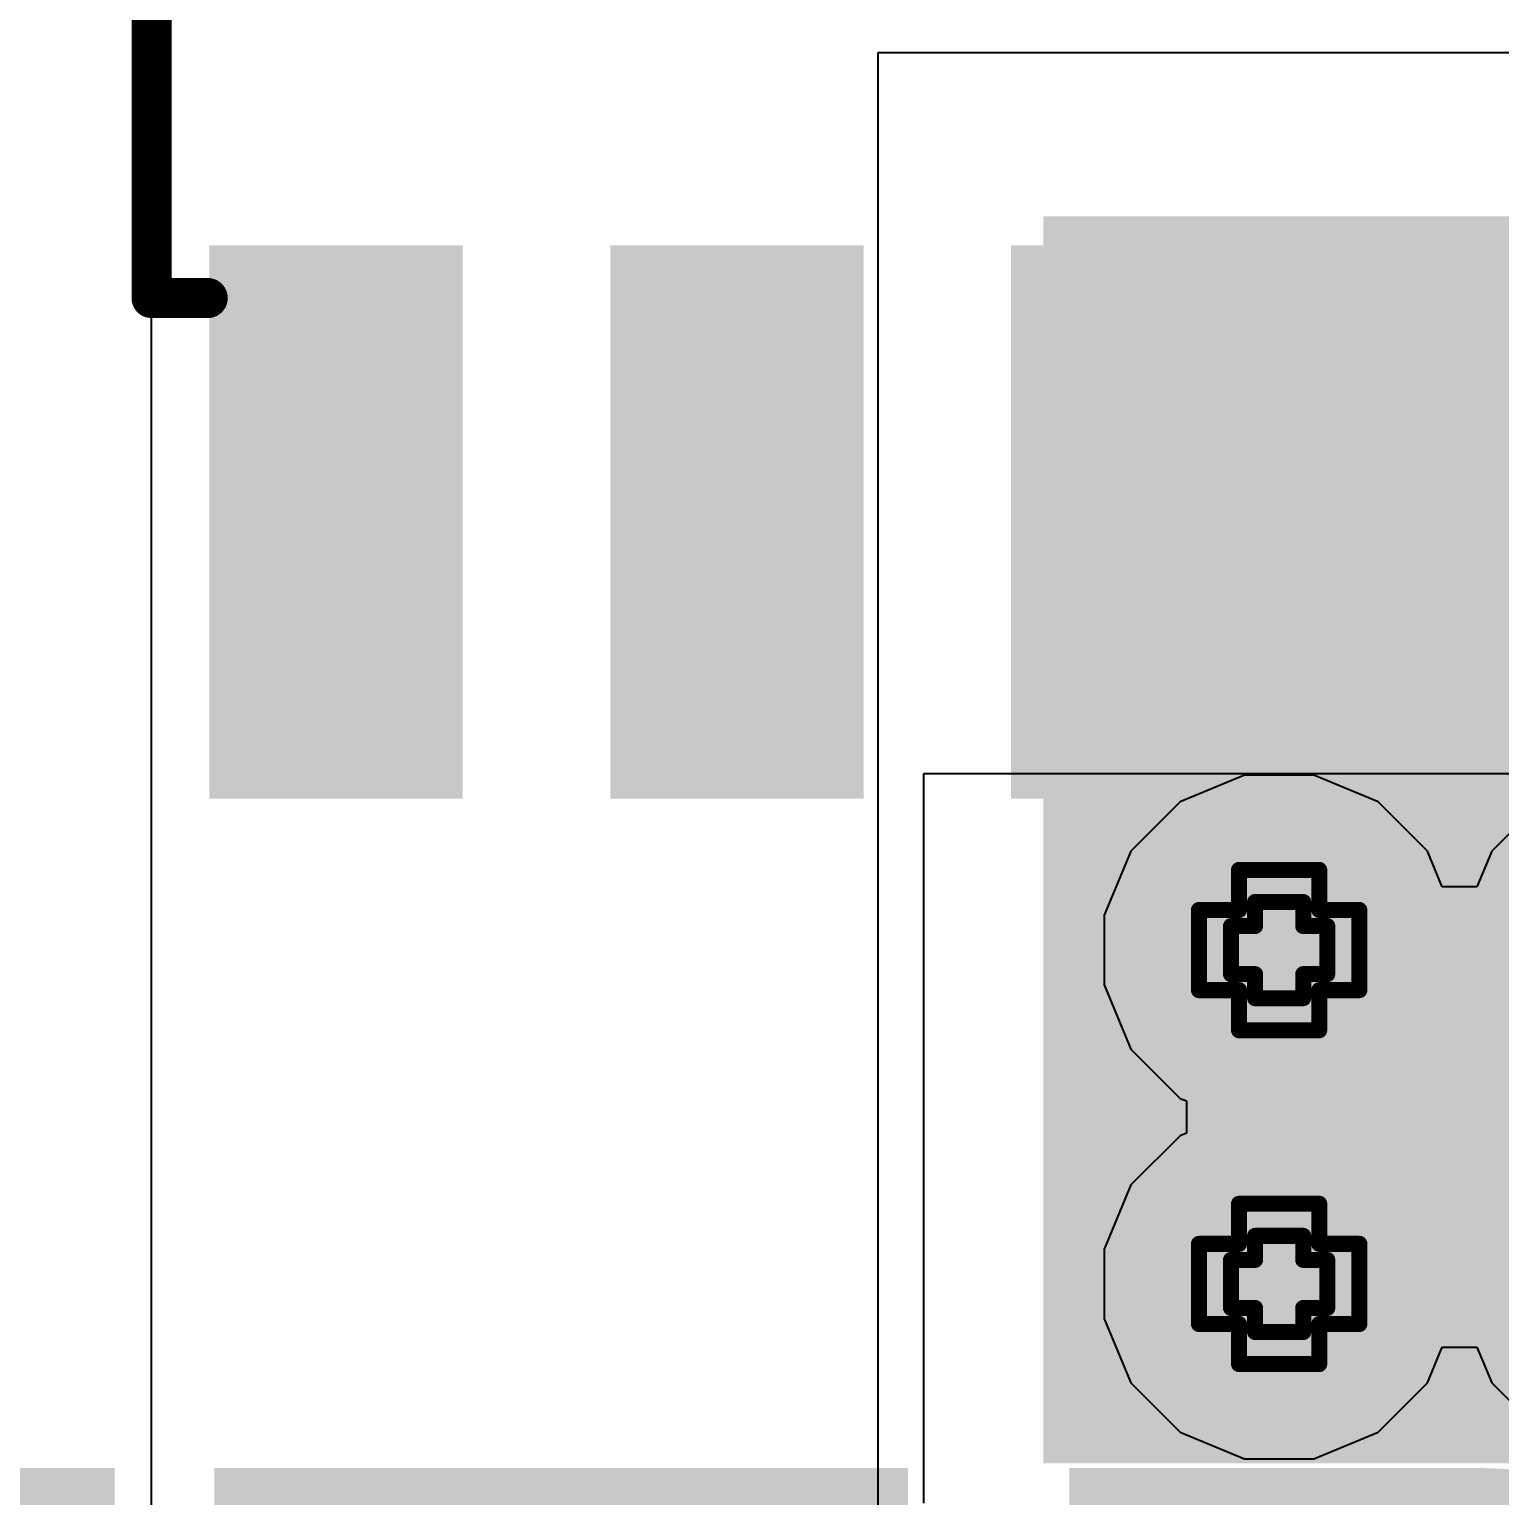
# Model space of a CAD drawing. Header units: inches. Extents: x -4 to 5258, y -4 to 5281.
# Drawn here: x 59.469 to 64.126, y 11.053 to 15.699 of the extents above; entities that cross this region are included whole.
import ezdxf

# ---------------------------------------------------------------- set-up
doc = ezdxf.new("R2010")
doc.units = ezdxf.units.IN
for name, color, linetype in [('Bottom Layer', 5, 'Continuous'), ('Bottom Solder', 6, 'Continuous'), ('Drill Drawing', 1, 'Continuous'), ('Layer 1', 16, 'Continuous'), ('Layer 2', 76, 'Continuous'), ('Top Layer', 1, 'Continuous'), ('Top Overlay', 2, 'Continuous'), ('Top Paste', 8, 'Continuous'), ('Top Solder', 216, 'Continuous'), ('Via Holes', 16, 'Continuous')]:
    doc.layers.add(name, color=color, linetype=linetype)
doc.styles.add('Arial Black_Bold', font='', dxfattribs={"height": 0.2})
doc.styles.get('Arial Black_Bold').set_extended_font_data('Arial Black', bold=True)

# ---------------------------------------------------------------- blocks, each defined once
blk = doc.blocks.new('SOIC_8_19')
at = {"layer": 'Top Layer'}
for points in [[(3.475, 2.205), (3.475, 1.605), (1.925, 1.605), (1.925, 2.205)], [(3.475, 0.935), (3.475, 0.335), (1.925, 0.335), (1.925, 0.935)], [(3.475, -0.335), (3.475, -0.935), (1.925, -0.935), (1.925, -0.335)], [(3.475, -1.605), (3.475, -2.205), (1.925, -2.205), (1.925, -1.605)]]:
    blk.add_hatch(color=1, dxfattribs=at).paths.add_polyline_path(points)
at = {"layer": 'Top Paste'}
for points in [[(3.475, 2.205), (3.475, 1.605), (1.925, 1.605), (1.925, 2.205)], [(3.475, 0.935), (3.475, 0.335), (1.925, 0.335), (1.925, 0.935)], [(3.475, -0.335), (3.475, -0.935), (1.925, -0.935), (1.925, -0.335)], [(3.475, -1.605), (3.475, -2.205), (1.925, -2.205), (1.925, -1.605)]]:
    blk.add_hatch(color=8, dxfattribs=at).paths.add_polyline_path(points)
at = {"layer": 'Top Solder'}
for points in [[(3.5766, 2.3066), (3.5766, 1.5034), (1.8234, 1.5034), (1.8234, 2.3066)], [(3.5766, 1.0366), (3.5766, 0.2334), (1.8234, 0.2334), (1.8234, 1.0366)], [(3.5766, -0.2334), (3.5766, -1.0366), (1.8234, -1.0366), (1.8234, -0.2334)], [(3.5766, -1.5034), (3.5766, -2.3066), (1.8234, -2.3066), (1.8234, -1.5034)]]:
    blk.add_hatch(color=216, dxfattribs=at).paths.add_polyline_path(points)
at = {"layer": 'Top Overlay'}
for points in [[(1.9906, -2.4892, 0.127, 0.127, 0), (1.9906, -2.3114, 0.127, 0.127, 0)], [(1.9906, -2.4892, 0.127, 0.127, 0), (-1.9906, -2.4892, 0.127, 0.127, 0)]]:
    blk.add_lwpolyline(points, format="xyseb", dxfattribs=at)
for points in [[(1.9588, -2.3114, 0.0635, 0.0635, 1), (2.0223, -2.3114, 0.0635, 0.0635, 1)], [(1.9588, -2.4892, 0.0635, 0.0635, 1), (2.0223, -2.4892, 0.0635, 0.0635, 1)], [(1.9588, -2.4892, 0.0635, 0.0635, 1), (2.0223, -2.4892, 0.0635, 0.0635, 1)]]:
    blk.add_lwpolyline(points, format="xyseb", close=True, dxfattribs=at)

msp = doc.modelspace()

# ---------------------------------------------------------------- hatches: boundary and pattern name
at = {"layer": 'Bottom Layer'}
h = msp.add_hatch(color=5, dxfattribs=at)
edge = h.paths.add_edge_path()
edge.add_arc((63.4277, 12.7815), 0.3, 0, 360)
h = msp.add_hatch(color=5, dxfattribs=at)
edge = h.paths.add_edge_path()
edge.add_arc((63.4277, 11.7238), 0.3, 0, 360)
at = {"layer": 'Bottom Solder'}
h = msp.add_hatch(color=6, dxfattribs=at)
edge = h.paths.add_edge_path()
edge.add_arc((63.4277, 12.7815), 0.4016, 0, 360)
h = msp.add_hatch(color=6, dxfattribs=at)
edge = h.paths.add_edge_path()
edge.add_arc((63.4277, 11.7238), 0.4016, 0, 360)
at = {"layer": 'Layer 1'}
h = msp.add_hatch(color=16, dxfattribs=at)
edge = h.paths.add_edge_path()
edge.add_arc((63.4277, 12.7815), 0.3, 0, 360)
h = msp.add_hatch(color=16, dxfattribs=at)
edge = h.paths.add_edge_path()
edge.add_arc((63.4277, 11.7238), 0.3, 0, 360)
at = {"layer": 'Layer 2'}
h = msp.add_hatch(color=76, dxfattribs=at)
edge = h.paths.add_edge_path()
edge.add_arc((63.4277, 12.7815), 0.3, 0, 360)
h = msp.add_hatch(color=76, dxfattribs=at)
edge = h.paths.add_edge_path()
edge.add_arc((63.4277, 11.7238), 0.3, 0, 360)
at = {"layer": 'Top Layer'}
msp.add_hatch(color=1, dxfattribs=at).paths.add_polyline_path([(62.6805, 11.1559), (67.5712, 11.1559), (67.5712, 15.1066), (62.6805, 15.1066)])
h = msp.add_hatch(color=1, dxfattribs=at)
edge = h.paths.add_edge_path()
edge.add_arc((63.4277, 12.7815), 0.3, 0, 360)
h = msp.add_hatch(color=1, dxfattribs=at)
edge = h.paths.add_edge_path()
edge.add_arc((63.4277, 11.7238), 0.3, 0, 360)
at = {"layer": 'Top Solder'}
h = msp.add_hatch(color=216, dxfattribs=at)
edge = h.paths.add_edge_path()
edge.add_arc((63.4277, 12.7815), 0.4016, 0, 360)
h = msp.add_hatch(color=216, dxfattribs=at)
edge = h.paths.add_edge_path()
edge.add_arc((63.4277, 11.7238), 0.4016, 0, 360)
at = {"layer": 'Via Holes'}
h = msp.add_hatch(color=7, dxfattribs=at)
edge = h.paths.add_edge_path()
edge.add_arc((63.4277, 12.7815), 0.15, 0, 360)
h = msp.add_hatch(color=7, dxfattribs=at)
edge = h.paths.add_edge_path()
edge.add_arc((63.4277, 11.7238), 0.15, 0, 360)

# ---------------------------------------------------------------- linework, layer by layer
at = {"layer": 'Drill Drawing'}
for points in [[(63.3007, 12.9085, 0.0508, 0.0508, 0), (63.3007, 13.0355, 0.0508, 0.0508, 0)], [(63.3007, 13.0355, 0.0508, 0.0508, 0), (63.5547, 13.0355, 0.0508, 0.0508, 0)], [(63.5547, 12.9085, 0.0508, 0.0508, 0), (63.5547, 13.0355, 0.0508, 0.0508, 0)], [(63.3515, 12.8577, 0.0508, 0.0508, 0), (63.3515, 12.9339, 0.0508, 0.0508, 0)], [(63.3515, 12.9339, 0.0508, 0.0508, 0), (63.5039, 12.9339, 0.0508, 0.0508, 0)], [(63.5039, 12.8577, 0.0508, 0.0508, 0), (63.5039, 12.9339, 0.0508, 0.0508, 0)], [(63.1737, 12.6545, 0.0508, 0.0508, 0), (63.1737, 12.9085, 0.0508, 0.0508, 0)], [(63.1737, 12.9085, 0.0508, 0.0508, 0), (63.3007, 12.9085, 0.0508, 0.0508, 0)], [(63.5547, 12.9085, 0.0508, 0.0508, 0), (63.6817, 12.9085, 0.0508, 0.0508, 0)], [(63.6817, 12.6545, 0.0508, 0.0508, 0), (63.6817, 12.9085, 0.0508, 0.0508, 0)], [(63.2753, 12.7053, 0.0508, 0.0508, 0), (63.2753, 12.8577, 0.0508, 0.0508, 0)], [(63.2753, 12.8577, 0.0508, 0.0508, 0), (63.3515, 12.8577, 0.0508, 0.0508, 0)], [(63.5039, 12.8577, 0.0508, 0.0508, 0), (63.5801, 12.8577, 0.0508, 0.0508, 0)], [(63.5801, 12.7053, 0.0508, 0.0508, 0), (63.5801, 12.8577, 0.0508, 0.0508, 0)], [(63.2753, 12.7053, 0.0508, 0.0508, 0), (63.3515, 12.7053, 0.0508, 0.0508, 0)], [(63.3515, 12.6291, 0.0508, 0.0508, 0), (63.3515, 12.7053, 0.0508, 0.0508, 0)], [(63.5039, 12.7053, 0.0508, 0.0508, 0), (63.5801, 12.7053, 0.0508, 0.0508, 0)], [(63.5039, 12.6291, 0.0508, 0.0508, 0), (63.5039, 12.7053, 0.0508, 0.0508, 0)], [(63.1737, 12.6545, 0.0508, 0.0508, 0), (63.3007, 12.6545, 0.0508, 0.0508, 0)], [(63.3007, 12.5275, 0.0508, 0.0508, 0), (63.3007, 12.6545, 0.0508, 0.0508, 0)], [(63.5547, 12.6545, 0.0508, 0.0508, 0), (63.6817, 12.6545, 0.0508, 0.0508, 0)], [(63.5547, 12.5275, 0.0508, 0.0508, 0), (63.5547, 12.6545, 0.0508, 0.0508, 0)], [(63.3515, 12.6291, 0.0508, 0.0508, 0), (63.5039, 12.6291, 0.0508, 0.0508, 0)], [(63.3007, 12.5275, 0.0508, 0.0508, 0), (63.5547, 12.5275, 0.0508, 0.0508, 0)], [(63.3007, 11.8508, 0.0508, 0.0508, 0), (63.3007, 11.9778, 0.0508, 0.0508, 0)], [(63.3007, 11.9778, 0.0508, 0.0508, 0), (63.5547, 11.9778, 0.0508, 0.0508, 0)], [(63.5547, 11.8508, 0.0508, 0.0508, 0), (63.5547, 11.9778, 0.0508, 0.0508, 0)], [(63.1737, 11.5968, 0.0508, 0.0508, 0), (63.1737, 11.8508, 0.0508, 0.0508, 0)], [(63.1737, 11.8508, 0.0508, 0.0508, 0), (63.3007, 11.8508, 0.0508, 0.0508, 0)], [(63.3515, 11.8, 0.0508, 0.0508, 0), (63.3515, 11.8762, 0.0508, 0.0508, 0)], [(63.3515, 11.8762, 0.0508, 0.0508, 0), (63.5039, 11.8762, 0.0508, 0.0508, 0)], [(63.5039, 11.8, 0.0508, 0.0508, 0), (63.5039, 11.8762, 0.0508, 0.0508, 0)], [(63.5547, 11.8508, 0.0508, 0.0508, 0), (63.6817, 11.8508, 0.0508, 0.0508, 0)], [(63.6817, 11.5968, 0.0508, 0.0508, 0), (63.6817, 11.8508, 0.0508, 0.0508, 0)], [(63.2753, 11.6476, 0.0508, 0.0508, 0), (63.2753, 11.8, 0.0508, 0.0508, 0)], [(63.2753, 11.8, 0.0508, 0.0508, 0), (63.3515, 11.8, 0.0508, 0.0508, 0)], [(63.5039, 11.8, 0.0508, 0.0508, 0), (63.5801, 11.8, 0.0508, 0.0508, 0)], [(63.5801, 11.6476, 0.0508, 0.0508, 0), (63.5801, 11.8, 0.0508, 0.0508, 0)], [(63.2753, 11.6476, 0.0508, 0.0508, 0), (63.3515, 11.6476, 0.0508, 0.0508, 0)], [(63.3515, 11.5714, 0.0508, 0.0508, 0), (63.3515, 11.6476, 0.0508, 0.0508, 0)], [(63.5039, 11.6476, 0.0508, 0.0508, 0), (63.5801, 11.6476, 0.0508, 0.0508, 0)], [(63.5039, 11.5714, 0.0508, 0.0508, 0), (63.5039, 11.6476, 0.0508, 0.0508, 0)], [(63.1737, 11.5968, 0.0508, 0.0508, 0), (63.3007, 11.5968, 0.0508, 0.0508, 0)], [(63.3007, 11.4698, 0.0508, 0.0508, 0), (63.3007, 11.5968, 0.0508, 0.0508, 0)], [(63.3515, 11.5714, 0.0508, 0.0508, 0), (63.5039, 11.5714, 0.0508, 0.0508, 0)], [(63.5547, 11.5968, 0.0508, 0.0508, 0), (63.6817, 11.5968, 0.0508, 0.0508, 0)], [(63.5547, 11.4698, 0.0508, 0.0508, 0), (63.5547, 11.5968, 0.0508, 0.0508, 0)], [(63.3007, 11.4698, 0.0508, 0.0508, 0), (63.5547, 11.4698, 0.0508, 0.0508, 0)]]:
    msp.add_lwpolyline(points, format="xyseb", dxfattribs=at)
for points in [[(63.288, 13.0355, 0.0254, 0.0254, 1), (63.3134, 13.0355, 0.0254, 0.0254, 1)], [(63.288, 13.0355, 0.0254, 0.0254, 1), (63.3134, 13.0355, 0.0254, 0.0254, 1)], [(63.542, 13.0355, 0.0254, 0.0254, 1), (63.5674, 13.0355, 0.0254, 0.0254, 1)], [(63.542, 13.0355, 0.0254, 0.0254, 1), (63.5674, 13.0355, 0.0254, 0.0254, 1)], [(63.3388, 12.9339, 0.0254, 0.0254, 1), (63.3642, 12.9339, 0.0254, 0.0254, 1)], [(63.3388, 12.9339, 0.0254, 0.0254, 1), (63.3642, 12.9339, 0.0254, 0.0254, 1)], [(63.4912, 12.9339, 0.0254, 0.0254, 1), (63.5166, 12.9339, 0.0254, 0.0254, 1)], [(63.4912, 12.9339, 0.0254, 0.0254, 1), (63.5166, 12.9339, 0.0254, 0.0254, 1)], [(63.161, 12.9085, 0.0254, 0.0254, 1), (63.1864, 12.9085, 0.0254, 0.0254, 1)], [(63.161, 12.9085, 0.0254, 0.0254, 1), (63.1864, 12.9085, 0.0254, 0.0254, 1)], [(63.288, 12.9085, 0.0254, 0.0254, 1), (63.3134, 12.9085, 0.0254, 0.0254, 1)], [(63.288, 12.9085, 0.0254, 0.0254, 1), (63.3134, 12.9085, 0.0254, 0.0254, 1)], [(63.542, 12.9085, 0.0254, 0.0254, 1), (63.5674, 12.9085, 0.0254, 0.0254, 1)], [(63.542, 12.9085, 0.0254, 0.0254, 1), (63.5674, 12.9085, 0.0254, 0.0254, 1)], [(63.669, 12.9085, 0.0254, 0.0254, 1), (63.6944, 12.9085, 0.0254, 0.0254, 1)], [(63.669, 12.9085, 0.0254, 0.0254, 1), (63.6944, 12.9085, 0.0254, 0.0254, 1)], [(63.2626, 12.8577, 0.0254, 0.0254, 1), (63.288, 12.8577, 0.0254, 0.0254, 1)], [(63.2626, 12.8577, 0.0254, 0.0254, 1), (63.288, 12.8577, 0.0254, 0.0254, 1)], [(63.3388, 12.8577, 0.0254, 0.0254, 1), (63.3642, 12.8577, 0.0254, 0.0254, 1)], [(63.3388, 12.8577, 0.0254, 0.0254, 1), (63.3642, 12.8577, 0.0254, 0.0254, 1)], [(63.4912, 12.8577, 0.0254, 0.0254, 1), (63.5166, 12.8577, 0.0254, 0.0254, 1)], [(63.4912, 12.8577, 0.0254, 0.0254, 1), (63.5166, 12.8577, 0.0254, 0.0254, 1)], [(63.5674, 12.8577, 0.0254, 0.0254, 1), (63.5928, 12.8577, 0.0254, 0.0254, 1)], [(63.5674, 12.8577, 0.0254, 0.0254, 1), (63.5928, 12.8577, 0.0254, 0.0254, 1)], [(63.2626, 12.7053, 0.0254, 0.0254, 1), (63.288, 12.7053, 0.0254, 0.0254, 1)], [(63.2626, 12.7053, 0.0254, 0.0254, 1), (63.288, 12.7053, 0.0254, 0.0254, 1)], [(63.3388, 12.7053, 0.0254, 0.0254, 1), (63.3642, 12.7053, 0.0254, 0.0254, 1)], [(63.3388, 12.7053, 0.0254, 0.0254, 1), (63.3642, 12.7053, 0.0254, 0.0254, 1)], [(63.4912, 12.7053, 0.0254, 0.0254, 1), (63.5166, 12.7053, 0.0254, 0.0254, 1)], [(63.4912, 12.7053, 0.0254, 0.0254, 1), (63.5166, 12.7053, 0.0254, 0.0254, 1)], [(63.5674, 12.7053, 0.0254, 0.0254, 1), (63.5928, 12.7053, 0.0254, 0.0254, 1)], [(63.5674, 12.7053, 0.0254, 0.0254, 1), (63.5928, 12.7053, 0.0254, 0.0254, 1)], [(63.161, 12.6545, 0.0254, 0.0254, 1), (63.1864, 12.6545, 0.0254, 0.0254, 1)], [(63.161, 12.6545, 0.0254, 0.0254, 1), (63.1864, 12.6545, 0.0254, 0.0254, 1)], [(63.288, 12.6545, 0.0254, 0.0254, 1), (63.3134, 12.6545, 0.0254, 0.0254, 1)], [(63.288, 12.6545, 0.0254, 0.0254, 1), (63.3134, 12.6545, 0.0254, 0.0254, 1)], [(63.542, 12.6545, 0.0254, 0.0254, 1), (63.5674, 12.6545, 0.0254, 0.0254, 1)], [(63.542, 12.6545, 0.0254, 0.0254, 1), (63.5674, 12.6545, 0.0254, 0.0254, 1)], [(63.669, 12.6545, 0.0254, 0.0254, 1), (63.6944, 12.6545, 0.0254, 0.0254, 1)], [(63.669, 12.6545, 0.0254, 0.0254, 1), (63.6944, 12.6545, 0.0254, 0.0254, 1)], [(63.3388, 12.6291, 0.0254, 0.0254, 1), (63.3642, 12.6291, 0.0254, 0.0254, 1)], [(63.3388, 12.6291, 0.0254, 0.0254, 1), (63.3642, 12.6291, 0.0254, 0.0254, 1)], [(63.4912, 12.6291, 0.0254, 0.0254, 1), (63.5166, 12.6291, 0.0254, 0.0254, 1)], [(63.4912, 12.6291, 0.0254, 0.0254, 1), (63.5166, 12.6291, 0.0254, 0.0254, 1)], [(63.288, 12.5275, 0.0254, 0.0254, 1), (63.3134, 12.5275, 0.0254, 0.0254, 1)], [(63.288, 12.5275, 0.0254, 0.0254, 1), (63.3134, 12.5275, 0.0254, 0.0254, 1)], [(63.542, 12.5275, 0.0254, 0.0254, 1), (63.5674, 12.5275, 0.0254, 0.0254, 1)], [(63.542, 12.5275, 0.0254, 0.0254, 1), (63.5674, 12.5275, 0.0254, 0.0254, 1)], [(63.288, 11.9778, 0.0254, 0.0254, 1), (63.3134, 11.9778, 0.0254, 0.0254, 1)], [(63.288, 11.9778, 0.0254, 0.0254, 1), (63.3134, 11.9778, 0.0254, 0.0254, 1)], [(63.542, 11.9778, 0.0254, 0.0254, 1), (63.5674, 11.9778, 0.0254, 0.0254, 1)], [(63.542, 11.9778, 0.0254, 0.0254, 1), (63.5674, 11.9778, 0.0254, 0.0254, 1)], [(63.161, 11.8508, 0.0254, 0.0254, 1), (63.1864, 11.8508, 0.0254, 0.0254, 1)], [(63.161, 11.8508, 0.0254, 0.0254, 1), (63.1864, 11.8508, 0.0254, 0.0254, 1)], [(63.288, 11.8508, 0.0254, 0.0254, 1), (63.3134, 11.8508, 0.0254, 0.0254, 1)], [(63.288, 11.8508, 0.0254, 0.0254, 1), (63.3134, 11.8508, 0.0254, 0.0254, 1)], [(63.3388, 11.8762, 0.0254, 0.0254, 1), (63.3642, 11.8762, 0.0254, 0.0254, 1)], [(63.3388, 11.8762, 0.0254, 0.0254, 1), (63.3642, 11.8762, 0.0254, 0.0254, 1)], [(63.4912, 11.8762, 0.0254, 0.0254, 1), (63.5166, 11.8762, 0.0254, 0.0254, 1)], [(63.4912, 11.8762, 0.0254, 0.0254, 1), (63.5166, 11.8762, 0.0254, 0.0254, 1)], [(63.542, 11.8508, 0.0254, 0.0254, 1), (63.5674, 11.8508, 0.0254, 0.0254, 1)], [(63.542, 11.8508, 0.0254, 0.0254, 1), (63.5674, 11.8508, 0.0254, 0.0254, 1)], [(63.669, 11.8508, 0.0254, 0.0254, 1), (63.6944, 11.8508, 0.0254, 0.0254, 1)], [(63.669, 11.8508, 0.0254, 0.0254, 1), (63.6944, 11.8508, 0.0254, 0.0254, 1)], [(63.2626, 11.8, 0.0254, 0.0254, 1), (63.288, 11.8, 0.0254, 0.0254, 1)], [(63.2626, 11.8, 0.0254, 0.0254, 1), (63.288, 11.8, 0.0254, 0.0254, 1)], [(63.3388, 11.8, 0.0254, 0.0254, 1), (63.3642, 11.8, 0.0254, 0.0254, 1)], [(63.3388, 11.8, 0.0254, 0.0254, 1), (63.3642, 11.8, 0.0254, 0.0254, 1)], [(63.4912, 11.8, 0.0254, 0.0254, 1), (63.5166, 11.8, 0.0254, 0.0254, 1)], [(63.4912, 11.8, 0.0254, 0.0254, 1), (63.5166, 11.8, 0.0254, 0.0254, 1)], [(63.5674, 11.8, 0.0254, 0.0254, 1), (63.5928, 11.8, 0.0254, 0.0254, 1)], [(63.5674, 11.8, 0.0254, 0.0254, 1), (63.5928, 11.8, 0.0254, 0.0254, 1)], [(63.2626, 11.6476, 0.0254, 0.0254, 1), (63.288, 11.6476, 0.0254, 0.0254, 1)], [(63.2626, 11.6476, 0.0254, 0.0254, 1), (63.288, 11.6476, 0.0254, 0.0254, 1)], [(63.3388, 11.6476, 0.0254, 0.0254, 1), (63.3642, 11.6476, 0.0254, 0.0254, 1)], [(63.3388, 11.6476, 0.0254, 0.0254, 1), (63.3642, 11.6476, 0.0254, 0.0254, 1)], [(63.4912, 11.6476, 0.0254, 0.0254, 1), (63.5166, 11.6476, 0.0254, 0.0254, 1)], [(63.4912, 11.6476, 0.0254, 0.0254, 1), (63.5166, 11.6476, 0.0254, 0.0254, 1)], [(63.5674, 11.6476, 0.0254, 0.0254, 1), (63.5928, 11.6476, 0.0254, 0.0254, 1)], [(63.5674, 11.6476, 0.0254, 0.0254, 1), (63.5928, 11.6476, 0.0254, 0.0254, 1)], [(63.161, 11.5968, 0.0254, 0.0254, 1), (63.1864, 11.5968, 0.0254, 0.0254, 1)], [(63.161, 11.5968, 0.0254, 0.0254, 1), (63.1864, 11.5968, 0.0254, 0.0254, 1)], [(63.288, 11.5968, 0.0254, 0.0254, 1), (63.3134, 11.5968, 0.0254, 0.0254, 1)], [(63.288, 11.5968, 0.0254, 0.0254, 1), (63.3134, 11.5968, 0.0254, 0.0254, 1)], [(63.3388, 11.5714, 0.0254, 0.0254, 1), (63.3642, 11.5714, 0.0254, 0.0254, 1)], [(63.3388, 11.5714, 0.0254, 0.0254, 1), (63.3642, 11.5714, 0.0254, 0.0254, 1)], [(63.4912, 11.5714, 0.0254, 0.0254, 1), (63.5166, 11.5714, 0.0254, 0.0254, 1)], [(63.4912, 11.5714, 0.0254, 0.0254, 1), (63.5166, 11.5714, 0.0254, 0.0254, 1)], [(63.542, 11.5968, 0.0254, 0.0254, 1), (63.5674, 11.5968, 0.0254, 0.0254, 1)], [(63.542, 11.5968, 0.0254, 0.0254, 1), (63.5674, 11.5968, 0.0254, 0.0254, 1)], [(63.669, 11.5968, 0.0254, 0.0254, 1), (63.6944, 11.5968, 0.0254, 0.0254, 1)], [(63.669, 11.5968, 0.0254, 0.0254, 1), (63.6944, 11.5968, 0.0254, 0.0254, 1)], [(63.288, 11.4698, 0.0254, 0.0254, 1), (63.3134, 11.4698, 0.0254, 0.0254, 1)], [(63.288, 11.4698, 0.0254, 0.0254, 1), (63.3134, 11.4698, 0.0254, 0.0254, 1)], [(63.542, 11.4698, 0.0254, 0.0254, 1), (63.5674, 11.4698, 0.0254, 0.0254, 1)], [(63.542, 11.4698, 0.0254, 0.0254, 1), (63.5674, 11.4698, 0.0254, 0.0254, 1)]]:
    msp.add_lwpolyline(points, format="xyseb", close=True, dxfattribs=at)
at = {"layer": 'Layer 1'}
for p, q in [((63.3175, 13.3355), (63.1138, 13.2511)), ((63.5379, 13.3355), (63.3175, 13.3355)), ((63.7415, 13.2511), (63.5379, 13.3355)), ((63.1138, 13.2511), (62.958, 13.0953)), ((63.8973, 13.0953), (63.7415, 13.2511)), ((64.2568, 13.2511), (64.101, 13.0953)), ((62.958, 13.0953), (62.8737, 12.8917)), ((63.9442, 12.9822), (63.8973, 13.0953)), ((64.101, 13.0953), (64.0541, 12.9822)), ((64.0541, 12.9822), (63.9442, 12.9822)), ((62.8737, 12.8917), (62.8737, 12.6713)), ((62.8737, 12.6713), (62.958, 12.4677)), ((62.958, 12.4677), (63.1138, 12.3118)), ((63.1138, 12.3118), (63.1341, 12.3034)), ((63.1341, 12.3034), (63.1341, 12.2018)), ((63.1341, 12.2018), (63.1138, 12.1935)), ((63.1138, 12.1935), (62.958, 12.0376)), ((62.958, 12.0376), (62.8737, 11.834)), ((62.8737, 11.834), (62.8737, 11.6136)), ((62.8737, 11.6136), (62.958, 11.41)), ((63.8973, 11.41), (63.9442, 11.5231)), ((63.9442, 11.5231), (64.0541, 11.5231)), ((64.0541, 11.5231), (64.101, 11.41)), ((62.958, 11.41), (63.1138, 11.2541)), ((63.7415, 11.2541), (63.8973, 11.41)), ((64.101, 11.41), (64.2568, 11.2541)), ((63.1138, 11.2541), (63.3175, 11.1698)), ((63.5379, 11.1698), (63.7415, 11.2541)), ((63.3175, 11.1698), (63.5379, 11.1698))]:
    msp.add_line(p, q, dxfattribs=at)
at = {"layer": 'Layer 2'}
for p, q in [((59.8563, 5.5516), (59.8563, 18.4147)), ((64.5505, 13.3398), (62.3009, 13.3398)), ((62.3009, 13.3398), (62.3009, 11.0289))]:
    msp.add_line(p, q, dxfattribs=at)
at = {"layer": 'Top Layer'}
for p, q in [((59.8563, 5.5516), (59.8563, 18.1368)), ((65.0045, 15.6245), (62.1564, 15.6245)), ((62.1564, 15.6245), (62.1564, 10.6379))]:
    msp.add_line(p, q, dxfattribs=at)

# ---------------------------------------------------------------- block references
at = {"rotation": 270}
msp.add_blockref('SOIC_8_19', (62.3455, 16.838), dxfattribs=at)

# ---------------------------------------------------------------- texts
at = {"layer": 'Top Overlay', "style": 'Arial Black_Bold'}
msp.add_text('STEPPER DRIVER - 1', height=2.54, rotation=360, dxfattribs=at).set_placement((54.5937, 8.6009))

doc.saveas('drawing.dxf')
